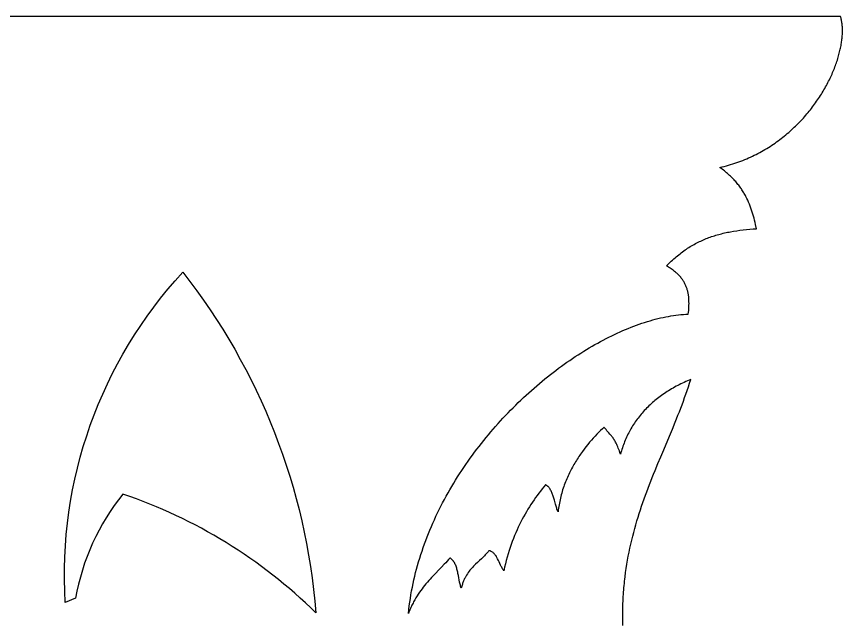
# Model space of a CAD drawing. Extents: x 2 to 372, y 3 to 246.
# Drawn here: x 282.4 to 365.6, y 179.3 to 240.5 of the extents above; entities that cross this region are included whole.
import ezdxf

# ---------------------------------------------------------------- set-up
doc = ezdxf.new("R2010")
doc.units = 0
doc.layers.add('Default_Layer', color=1, linetype='CONTINUOUS')
doc.layers.add('Vetor', color=1, linetype='CONTINUOUS')

msp = doc.modelspace()

# ---------------------------------------------------------------- linework, layer by layer
at = {"layer": 'Default_Layer'}
msp.add_lwpolyline([(287.283, 181.503, -0.204405), (299.13, 214.766, -0.148114), (312.537, 180.463, 0.11223), (293.103, 192.417, 0.127002), (288.322, 181.919), (287.283, 181.503)], format="xyb", close=True, dxfattribs=at)
at = {"layer": 'Vetor'}
msp.add_lwpolyline([(343.483, 179.185), (343.478, 179.501), (343.474, 179.742), (343.472, 179.983), (343.471, 180.222), (343.473, 180.459), (343.475, 180.695), (343.48, 180.93), (343.486, 181.163), (343.494, 181.395), (343.503, 181.625), (343.514, 181.854), (343.527, 182.082), (343.541, 182.308), (343.556, 182.533), (343.573, 182.757), (343.592, 182.979), (343.612, 183.201), (343.633, 183.42), (343.656, 183.639), (343.68, 183.857), (343.706, 184.073), (343.761, 184.502), (343.821, 184.926), (343.887, 185.346), (343.957, 185.761), (344.033, 186.173), (344.113, 186.58), (344.197, 186.983), (344.286, 187.383), (344.379, 187.779), (344.476, 188.171), (344.577, 188.56), (344.681, 188.945), (344.789, 189.328), (344.901, 189.707), (345.015, 190.084), (345.133, 190.458), (345.254, 190.829), (345.377, 191.198), (345.503, 191.564), (345.632, 191.929), (345.762, 192.291), (345.895, 192.651), (346.03, 193.01), (346.167, 193.366), (346.305, 193.722), (346.445, 194.076), (346.586, 194.428), (346.728, 194.78), (347.016, 195.48), (347.306, 196.177), (347.598, 196.872), (348.182, 198.262), (348.471, 198.958), (348.757, 199.656), (348.898, 200.007), (349.038, 200.358), (349.176, 200.711), (349.313, 201.065), (349.448, 201.42), (349.581, 201.777), (349.712, 202.136), (349.84, 202.496), (349.966, 202.859), (350.09, 203.223), (350.211, 203.59), (350.329, 203.959), (350.158, 203.888), (349.989, 203.817), (349.821, 203.743), (349.656, 203.668), (349.492, 203.591), (349.33, 203.513), (349.169, 203.433), (349.011, 203.352), (348.854, 203.269), (348.699, 203.184), (348.546, 203.098), (348.394, 203.011), (348.245, 202.921), (348.097, 202.831), (347.951, 202.738), (347.807, 202.645), (347.664, 202.549), (347.524, 202.453), (347.386, 202.354), (347.249, 202.254), (347.114, 202.153), (346.981, 202.05), (346.85, 201.946), (346.721, 201.84), (346.594, 201.733), (346.469, 201.624), (346.346, 201.513), (346.224, 201.402), (346.105, 201.288), (345.988, 201.174), (345.872, 201.058), (345.759, 200.94), (345.647, 200.821), (345.538, 200.7), (345.431, 200.578), (345.325, 200.455), (345.222, 200.33), (345.121, 200.204), (345.022, 200.076), (344.925, 199.947), (344.83, 199.817), (344.737, 199.685), (344.646, 199.551), (344.557, 199.417), (344.47, 199.281), (344.386, 199.143), (344.303, 199.004), (344.223, 198.864), (344.145, 198.722), (344.069, 198.579), (343.995, 198.435), (343.924, 198.289), (343.854, 198.142), (343.787, 197.994), (343.722, 197.844), (343.659, 197.693), (343.599, 197.54), (343.541, 197.386), (343.484, 197.231), (343.431, 197.075), (343.379, 196.917), (343.33, 196.758), (343.283, 196.597), (343.238, 196.436), (343.184, 196.603), (343.13, 196.761), (343.076, 196.909), (343.022, 197.049), (342.968, 197.181), (342.914, 197.305), (342.86, 197.422), (342.807, 197.532), (342.754, 197.635), (342.7, 197.732), (342.647, 197.824), (342.595, 197.91), (342.542, 197.991), (342.49, 198.068), (342.438, 198.141), (342.386, 198.21), (342.334, 198.276), (342.283, 198.339), (342.181, 198.459), (342.081, 198.573), (341.981, 198.684), (341.883, 198.796), (341.787, 198.911), (341.739, 198.972), (341.692, 199.034), (341.645, 199.099), (341.599, 199.168), (341.421, 199), (341.24, 198.825), (341.057, 198.642), (340.873, 198.453), (340.688, 198.257), (340.502, 198.055), (340.316, 197.845), (340.131, 197.629), (339.946, 197.406), (339.763, 197.177), (339.581, 196.941), (339.401, 196.699), (339.224, 196.45), (339.137, 196.323), (339.05, 196.195), (338.965, 196.066), (338.88, 195.934), (338.796, 195.802), (338.714, 195.667), (338.632, 195.532), (338.552, 195.394), (338.472, 195.256), (338.394, 195.116), (338.318, 194.974), (338.242, 194.831), (338.169, 194.686), (338.096, 194.54), (338.025, 194.393), (337.956, 194.244), (337.889, 194.094), (337.823, 193.942), (337.759, 193.789), (337.697, 193.635), (337.637, 193.479), (337.578, 193.322), (337.522, 193.163), (337.468, 193.004), (337.415, 192.843), (337.365, 192.68), (337.318, 192.516), (337.272, 192.351), (337.229, 192.185), (337.188, 192.017), (337.15, 191.848), (337.114, 191.678), (337.081, 191.507), (337.05, 191.334), (337.022, 191.16), (336.997, 190.985), (336.975, 190.808), (336.955, 190.631), (336.916, 190.717), (336.88, 190.807), (336.845, 190.899), (336.812, 190.993), (336.78, 191.089), (336.749, 191.187), (336.69, 191.386), (336.578, 191.793), (336.521, 191.995), (336.461, 192.193), (336.43, 192.289), (336.397, 192.384), (336.363, 192.477), (336.327, 192.567), (336.289, 192.655), (336.249, 192.739), (336.206, 192.82), (336.161, 192.898), (336.113, 192.971), (336.062, 193.041), (336.008, 193.105), (335.98, 193.136), (335.951, 193.165), (335.921, 193.193), (335.889, 193.22), (335.857, 193.245), (335.825, 193.269), (335.791, 193.292), (335.755, 193.313), (335.719, 193.332), (335.682, 193.35), (335.512, 193.141), (335.344, 192.93), (335.178, 192.716), (335.013, 192.498), (334.85, 192.278), (334.689, 192.055), (334.53, 191.829), (334.373, 191.599), (334.219, 191.365), (334.067, 191.128), (333.917, 190.887), (333.769, 190.642), (333.624, 190.393), (333.482, 190.139), (333.343, 189.882), (333.206, 189.619), (333.072, 189.352), (332.942, 189.081), (332.814, 188.804), (332.69, 188.522), (332.569, 188.235), (332.452, 187.943), (332.338, 187.645), (332.227, 187.342), (332.12, 187.033), (332.017, 186.718), (331.918, 186.396), (331.823, 186.069), (331.732, 185.735), (331.645, 185.395), (331.562, 185.049), (331.484, 184.695), (331.438, 184.76), (331.394, 184.827), (331.351, 184.897), (331.311, 184.968), (331.271, 185.042), (331.232, 185.117), (331.158, 185.271), (331.085, 185.427), (331.013, 185.585), (330.94, 185.74), (330.865, 185.893), (330.825, 185.967), (330.785, 186.039), (330.743, 186.109), (330.7, 186.178), (330.654, 186.243), (330.607, 186.306), (330.558, 186.365), (330.506, 186.422), (330.452, 186.474), (330.395, 186.523), (330.335, 186.567), (330.272, 186.607), (330.205, 186.643), (330.171, 186.658), (330.136, 186.673), (330.099, 186.686), (330.062, 186.698), (330.024, 186.708), (329.984, 186.717), (329.896, 186.602), (329.806, 186.491), (329.714, 186.384), (329.62, 186.281), (329.525, 186.182), (329.428, 186.085), (329.33, 185.991), (329.232, 185.898), (329.034, 185.716), (328.835, 185.536), (328.637, 185.353), (328.539, 185.259), (328.442, 185.163), (328.347, 185.064), (328.252, 184.963), (328.16, 184.857), (328.069, 184.748), (327.98, 184.634), (327.893, 184.515), (327.809, 184.39), (327.727, 184.26), (327.688, 184.192), (327.649, 184.122), (327.611, 184.051), (327.573, 183.978), (327.537, 183.903), (327.501, 183.826), (327.467, 183.747), (327.433, 183.667), (327.4, 183.583), (327.368, 183.498), (327.337, 183.411), (327.307, 183.321), (327.279, 183.228), (327.251, 183.134), (327.224, 183.037), (327.199, 182.937), (327.165, 183.033), (327.133, 183.132), (327.104, 183.233), (327.076, 183.337), (327.051, 183.442), (327.027, 183.548), (326.983, 183.765), (326.942, 183.985), (326.901, 184.206), (326.859, 184.425), (326.837, 184.533), (326.813, 184.641), (326.789, 184.746), (326.762, 184.85), (326.733, 184.952), (326.702, 185.052), (326.669, 185.149), (326.633, 185.243), (326.593, 185.335), (326.551, 185.422), (326.504, 185.507), (326.454, 185.587), (326.427, 185.626), (326.4, 185.663), (326.371, 185.699), (326.341, 185.735), (326.309, 185.769), (326.277, 185.802), (326.243, 185.833), (326.208, 185.863), (326.172, 185.892), (326.134, 185.92), (326.095, 185.946), (326.055, 185.971), (325.914, 185.813), (325.772, 185.658), (325.629, 185.505), (325.486, 185.353), (325.198, 185.054), (324.91, 184.757), (324.622, 184.461), (324.337, 184.162), (324.195, 184.01), (324.055, 183.857), (323.915, 183.702), (323.777, 183.544), (323.64, 183.383), (323.505, 183.219), (323.372, 183.052), (323.241, 182.881), (323.112, 182.706), (322.985, 182.526), (322.86, 182.341), (322.738, 182.151), (322.619, 181.955), (322.503, 181.754), (322.39, 181.546), (322.335, 181.44), (322.28, 181.331), (322.227, 181.222), (322.174, 181.11), (322.122, 180.997), (322.071, 180.881), (322.021, 180.764), (321.972, 180.645), (321.924, 180.523), (321.877, 180.4), (321.917, 180.778), (321.962, 181.155), (322.013, 181.531), (322.069, 181.906), (322.13, 182.28), (322.196, 182.653), (322.267, 183.024), (322.343, 183.395), (322.424, 183.764), (322.509, 184.133), (322.6, 184.5), (322.695, 184.865), (322.795, 185.23), (322.899, 185.593), (323.008, 185.954), (323.122, 186.315), (323.239, 186.673), (323.362, 187.031), (323.488, 187.387), (323.619, 187.741), (323.754, 188.094), (323.893, 188.445), (324.036, 188.795), (324.183, 189.143), (324.334, 189.49), (324.489, 189.834), (324.648, 190.177), (324.81, 190.518), (324.976, 190.858), (325.146, 191.195), (325.32, 191.531), (325.497, 191.865), (325.677, 192.197), (325.861, 192.527), (326.049, 192.855), (326.239, 193.181), (326.433, 193.505), (326.63, 193.827), (326.83, 194.147), (327.034, 194.465), (327.24, 194.781), (327.449, 195.094), (327.661, 195.405), (327.876, 195.714), (328.094, 196.021), (328.314, 196.325), (328.537, 196.627), (328.763, 196.927), (328.991, 197.224), (329.222, 197.519), (329.455, 197.812), (329.691, 198.102), (329.929, 198.389), (330.169, 198.674), (330.411, 198.956), (330.655, 199.236), (330.902, 199.513), (331.15, 199.787), (331.401, 200.059), (331.653, 200.328), (331.908, 200.594), (332.164, 200.857), (332.421, 201.118), (332.681, 201.376), (332.942, 201.63), (333.204, 201.882), (333.468, 202.131), (333.734, 202.377), (334.001, 202.62), (334.269, 202.86), (334.539, 203.097), (334.809, 203.331), (335.081, 203.562), (335.354, 203.789), (335.628, 204.013), (335.903, 204.235), (336.178, 204.452), (336.455, 204.667), (336.733, 204.878), (337.011, 205.086), (337.29, 205.291), (337.569, 205.492), (337.849, 205.69), (338.13, 205.884), (338.41, 206.075), (338.692, 206.262), (338.973, 206.446), (339.255, 206.626), (339.538, 206.802), (339.82, 206.975), (340.102, 207.144), (340.385, 207.31), (340.667, 207.472), (340.949, 207.63), (341.232, 207.784), (341.513, 207.934), (341.795, 208.081), (342.077, 208.223), (342.358, 208.362), (342.638, 208.497), (342.918, 208.628), (343.198, 208.754), (343.477, 208.877), (343.755, 208.996), (344.032, 209.11), (344.309, 209.221), (344.585, 209.327), (344.86, 209.429), (345.134, 209.527), (345.407, 209.621), (345.679, 209.71), (345.95, 209.795), (346.219, 209.876), (346.488, 209.952), (346.755, 210.024), (347.02, 210.091), (347.285, 210.154), (347.547, 210.213), (347.809, 210.267), (348.068, 210.316), (348.326, 210.361), (348.582, 210.401), (348.837, 210.437), (349.089, 210.468), (349.34, 210.494), (349.589, 210.515), (349.836, 210.532), (350.08, 210.544), (350.099, 210.724), (350.116, 210.903), (350.13, 211.081), (350.14, 211.257), (350.147, 211.431), (350.15, 211.604), (350.149, 211.774), (350.144, 211.944), (350.134, 212.111), (350.119, 212.277), (350.098, 212.44), (350.086, 212.522), (350.072, 212.602), (350.057, 212.682), (350.04, 212.762), (350.021, 212.841), (350.001, 212.92), (349.98, 212.999), (349.956, 213.076), (349.931, 213.154), (349.904, 213.23), (349.875, 213.307), (349.845, 213.382), (349.812, 213.458), (349.778, 213.532), (349.741, 213.606), (349.703, 213.68), (349.662, 213.753), (349.62, 213.826), (349.575, 213.898), (349.528, 213.969), (349.479, 214.04), (349.427, 214.11), (349.374, 214.18), (349.318, 214.249), (349.26, 214.318), (349.199, 214.386), (349.136, 214.453), (349.07, 214.52), (349.002, 214.587), (348.931, 214.652), (348.858, 214.717), (348.782, 214.782), (348.703, 214.846), (348.622, 214.909), (348.537, 214.972), (348.45, 215.034), (348.361, 215.095), (348.268, 215.156), (348.172, 215.216), (348.074, 215.275), (347.972, 215.334), (347.868, 215.393), (347.992, 215.518), (348.116, 215.641), (348.241, 215.762), (348.366, 215.879), (348.49, 215.994), (348.615, 216.106), (348.741, 216.216), (348.866, 216.323), (348.992, 216.428), (349.118, 216.53), (349.244, 216.629), (349.371, 216.726), (349.498, 216.821), (349.626, 216.913), (349.753, 217.003), (349.882, 217.091), (350.01, 217.176), (350.14, 217.259), (350.269, 217.339), (350.399, 217.418), (350.53, 217.494), (350.661, 217.568), (350.793, 217.64), (350.926, 217.71), (351.059, 217.778), (351.192, 217.844), (351.327, 217.908), (351.462, 217.97), (351.597, 218.03), (351.734, 218.088), (351.871, 218.144), (352.009, 218.198), (352.148, 218.251), (352.287, 218.302), (352.428, 218.351), (352.569, 218.398), (352.711, 218.443), (352.854, 218.487), (352.998, 218.529), (353.143, 218.57), (353.289, 218.609), (353.436, 218.647), (353.584, 218.683), (353.733, 218.717), (353.882, 218.75), (354.033, 218.782), (354.186, 218.812), (354.339, 218.841), (354.649, 218.895), (354.964, 218.944), (355.283, 218.988), (355.608, 219.027), (355.938, 219.063), (356.273, 219.094), (356.614, 219.121), (356.961, 219.144), (356.86, 219.574), (356.809, 219.786), (356.756, 219.996), (356.701, 220.205), (356.644, 220.412), (356.584, 220.617), (356.522, 220.82), (356.456, 221.022), (356.387, 221.223), (356.314, 221.422), (356.237, 221.619), (356.156, 221.815), (356.069, 222.01), (355.977, 222.203), (355.88, 222.395), (355.829, 222.491), (355.777, 222.586), (355.722, 222.681), (355.667, 222.775), (355.609, 222.869), (355.55, 222.963), (355.49, 223.057), (355.427, 223.15), (355.363, 223.243), (355.296, 223.336), (355.228, 223.428), (355.158, 223.521), (355.086, 223.613), (355.011, 223.704), (354.935, 223.795), (354.857, 223.887), (354.776, 223.977), (354.693, 224.068), (354.608, 224.158), (354.52, 224.249), (354.43, 224.338), (354.338, 224.428), (354.243, 224.517), (354.146, 224.607), (354.046, 224.696), (353.944, 224.784), (353.839, 224.873), (353.731, 224.961), (353.621, 225.049), (353.508, 225.137), (353.392, 225.225), (353.273, 225.312), (353.492, 225.365), (353.709, 225.421), (353.924, 225.479), (354.137, 225.54), (354.348, 225.603), (354.557, 225.669), (354.764, 225.737), (354.969, 225.807), (355.173, 225.88), (355.374, 225.956), (355.573, 226.033), (355.77, 226.113), (355.965, 226.195), (356.158, 226.279), (356.349, 226.365), (356.538, 226.453), (356.726, 226.543), (356.911, 226.636), (357.094, 226.73), (357.275, 226.826), (357.455, 226.925), (357.632, 227.025), (357.807, 227.127), (357.98, 227.23), (358.152, 227.336), (358.321, 227.443), (358.488, 227.551), (358.654, 227.662), (358.817, 227.774), (358.979, 227.888), (359.138, 228.003), (359.296, 228.119), (359.451, 228.237), (359.605, 228.357), (359.757, 228.478), (359.906, 228.6), (360.054, 228.723), (360.2, 228.848), (360.344, 228.974), (360.485, 229.101), (360.625, 229.229), (360.763, 229.359), (360.899, 229.489), (361.033, 229.621), (361.165, 229.753), (361.295, 229.887), (361.423, 230.021), (361.55, 230.156), (361.674, 230.293), (361.796, 230.429), (361.916, 230.567), (362.035, 230.706), (362.151, 230.845), (362.266, 230.985), (362.378, 231.125), (362.489, 231.266), (362.598, 231.408), (362.704, 231.55), (362.809, 231.692), (362.912, 231.835), (363.013, 231.978), (363.112, 232.122), (363.209, 232.266), (363.304, 232.41), (363.397, 232.555), (363.488, 232.7), (363.578, 232.845), (363.665, 232.99), (363.75, 233.135), (363.834, 233.28), (363.916, 233.425), (363.995, 233.571), (364.073, 233.716), (364.149, 233.861), (364.223, 234.006), (364.295, 234.151), (364.365, 234.295), (364.433, 234.439), (364.499, 234.583), (364.564, 234.727), (364.626, 234.87), (364.686, 235.013), (364.745, 235.156), (364.802, 235.298), (364.856, 235.44), (364.909, 235.581), (364.96, 235.721), (365.009, 235.861), (365.056, 236), (365.102, 236.138), (365.145, 236.276), (365.186, 236.413), (365.226, 236.549), (365.263, 236.684), (365.299, 236.819), (365.333, 236.952), (365.365, 237.085), (365.395, 237.216), (365.423, 237.347), (365.449, 237.476), (365.473, 237.604), (365.496, 237.731), (365.516, 237.857), (365.535, 237.982), (365.552, 238.106), (365.567, 238.228), (365.58, 238.348), (365.591, 238.468), (365.6, 238.586), (365.607, 238.703), (365.613, 238.818), (365.616, 238.931), (365.618, 239.043), (365.618, 239.154), (365.616, 239.262), (365.612, 239.37), (365.606, 239.475), (365.598, 239.579), (365.589, 239.68), (365.577, 239.78), (365.564, 239.879), (365.549, 239.975), (365.532, 240.069), (365.513, 240.161), (365.492, 240.252), (365.469, 240.34), (365.445, 240.426), (365.418, 240.51), (279.895, 240.52)], dxfattribs=at)

doc.saveas('drawing.dxf')
